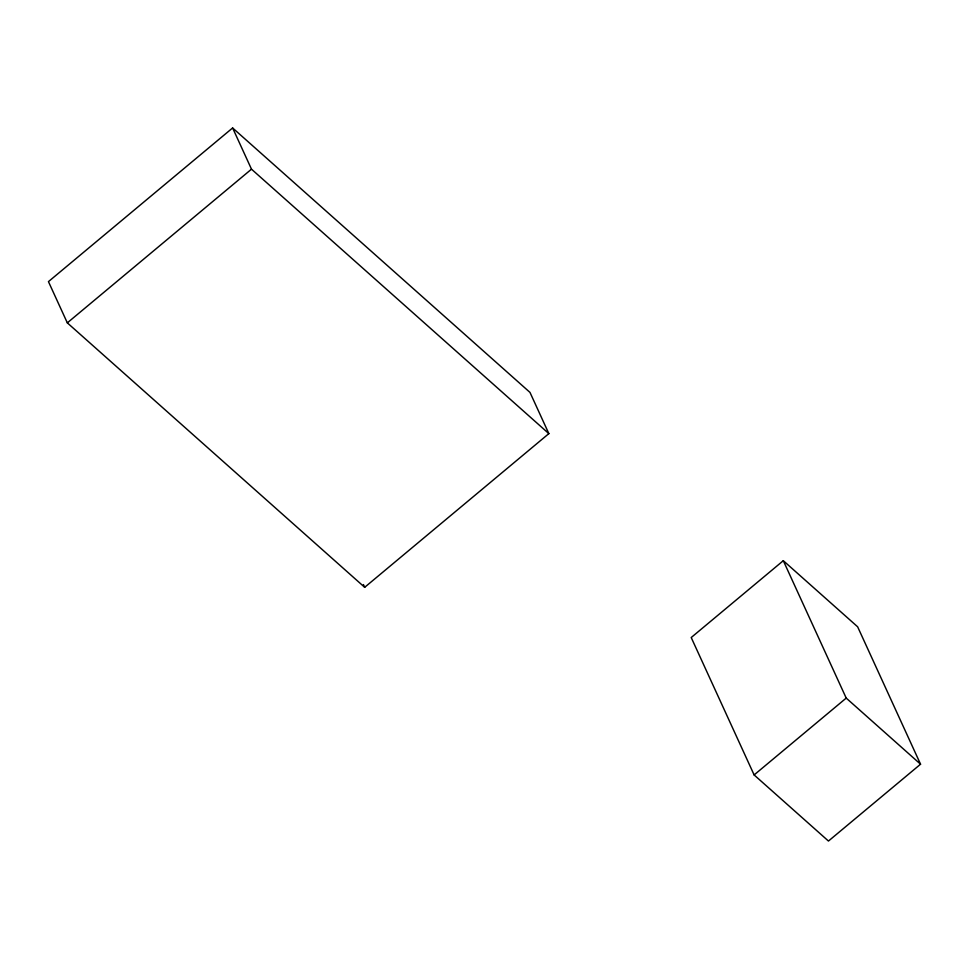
<?xml version="1.0" encoding="UTF-8"?>
<svg xmlns="http://www.w3.org/2000/svg" width="969" height="969" viewBox="0 0 969 969"><rect width="100%" height="100%" fill="white"/><g stroke="black" fill="none" stroke-linecap="round" stroke-linejoin="round"><path stroke-width="1.45" d="M232.621 127.956L48.45 281.628L67.321 322.859L364.683 587.311L548.854 433.627L529.982 392.409L232.621 127.956L251.492 169.175L548.854 433.627M67.321 322.859L251.492 169.175M783.303 560.688L691.212 637.529L754.124 774.934L828.459 841.044L920.55 764.202L857.638 626.798L783.303 560.688L846.216 698.092L920.55 764.202M754.124 774.934L846.216 698.092M363.423 584.561L364.683 587.311"/></g></svg>
